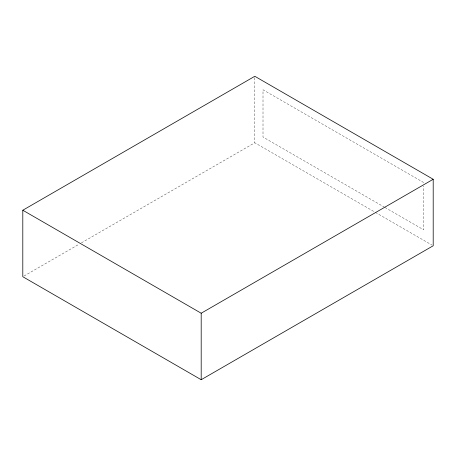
<?xml version="1.0" encoding="UTF-8"?>
<svg xmlns="http://www.w3.org/2000/svg" width="456" height="456" viewBox="0 0 456 456"><rect width="100%" height="100%" fill="white"/><g stroke="black" fill="none" stroke-linecap="round" stroke-linejoin="round"><path stroke-width="0.34" stroke-dasharray="2.28 1.71" d="M24.037 276.011L78.951 244.302M81.419 242.877L254.807 142.774L374.764 212.029M423.698 182.554L263.004 89.781L263.004 137.056L384.294 207.081M384.91 207.44L423.698 229.83L423.698 186.082M375.379 212.382L431.969 245.054M254.807 77.697L254.807 142.774"/><path stroke-width="0.68" d="M22.8 210.233L254.807 76.283L433.2 179.276L433.2 245.767L201.193 379.717L22.8 276.724L22.8 210.233L201.193 313.226L433.2 179.276M201.193 313.226L201.193 379.717"/></g></svg>
